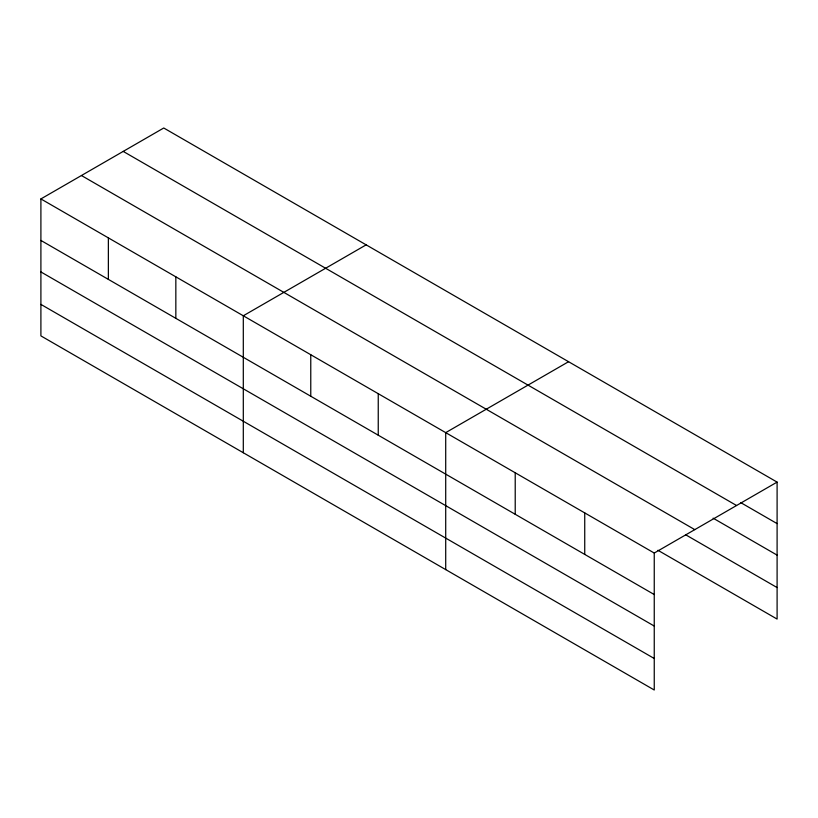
<?xml version="1.0" encoding="UTF-8"?>
<svg xmlns="http://www.w3.org/2000/svg" width="818" height="818" viewBox="0 0 818 818"><rect width="100%" height="100%" fill="white"/><g stroke="black" fill="none" stroke-linecap="round" stroke-linejoin="round"><path stroke-width="1.23" d="M40.9 198.927L654.247 553.04L654.247 690.003L40.9 335.891L40.9 198.927L163.753 127.997L777.1 482.109L777.1 619.073L657.938 550.279M366.157 244.858L243.304 315.779L243.304 452.743M568.561 361.709L445.708 432.64L445.708 569.604M654.247 553.04L777.1 482.109M740.689 502.589L777.1 523.612M123.211 151.402L736.558 505.514M713.102 518.162L777.1 555.115M81.442 175.522L694.789 529.635M685.525 534.696L777.1 587.569M40.9 240.431L654.247 594.543M40.9 271.934L654.247 626.046M40.9 304.388L654.247 658.5M584.737 512.906L584.737 554.41M515.217 472.773L515.217 514.277M378.243 393.683L378.243 435.186M310.768 354.736L310.768 396.239M175.839 276.832L175.839 318.335M108.365 237.874L108.365 279.378"/></g></svg>
